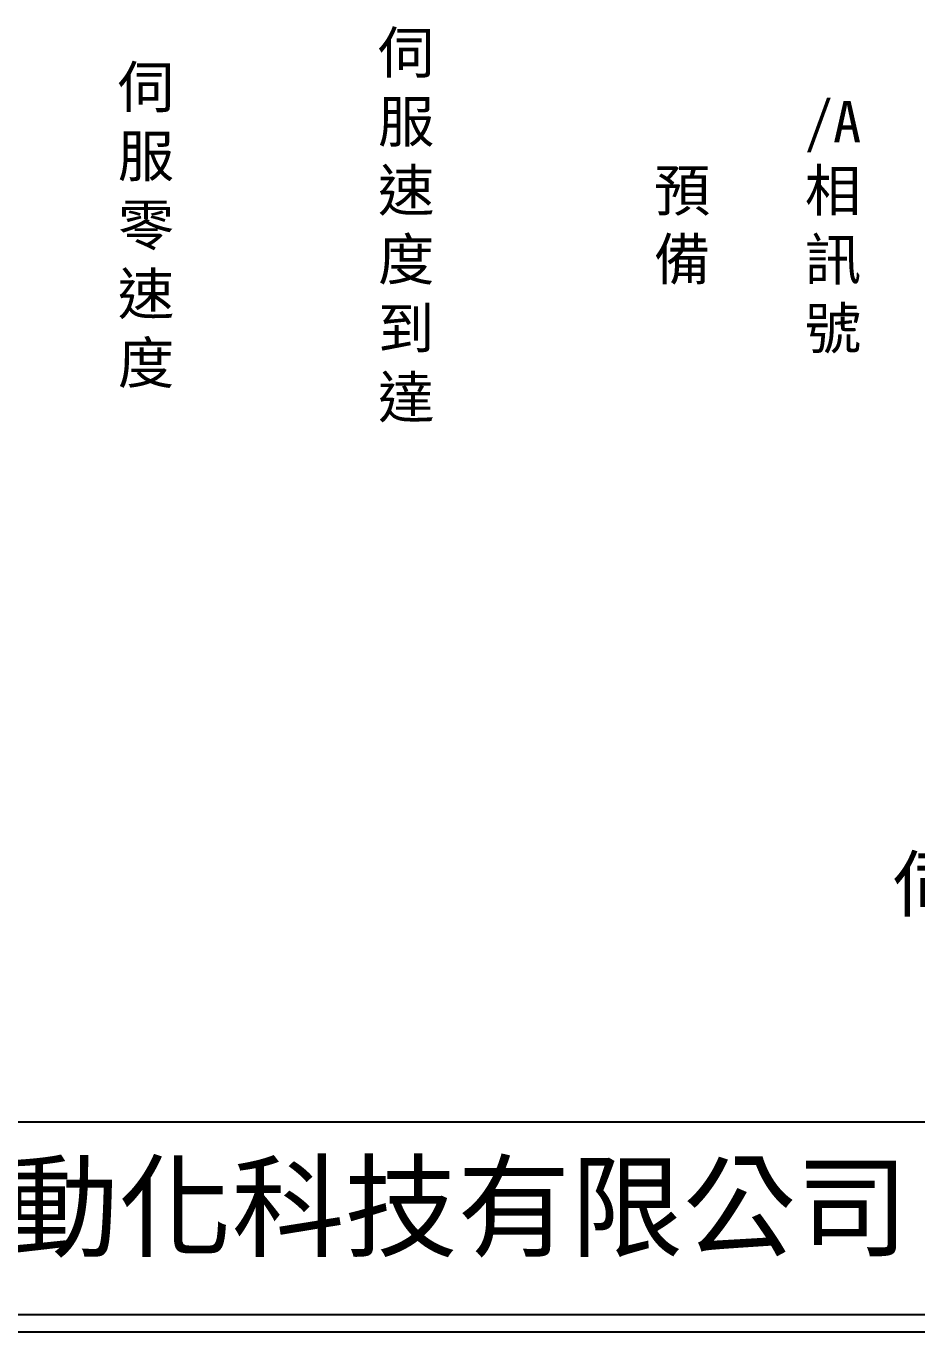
# Model space of a CAD drawing. Extents: x 627 to 914, y 3 to 207.
# Drawn here: x 691.8 to 756.4, y 3 to 97.7 of the extents above; entities that cross this region are included whole.
import ezdxf

# ---------------------------------------------------------------- set-up
doc = ezdxf.new("R2010")
doc.units = 0
doc.layers.add('圖框層', color=7, linetype='CONTINUOUS')
doc.layers.add('標尺寸層', color=3, linetype='CONTINUOUS')
doc.styles.add('CNS', font='romanc.shx', dxfattribs={"bigfont": 'chineset.shx'})
doc.styles.add('STSL', font='kaiu.ttf')

msp = doc.modelspace()

# ---------------------------------------------------------------- linework, layer by layer
at = {"layer": '圖框層', "color": 7}
for p, q in [((628.447, 18.25), (912.947, 18.25)), ((628.447, 4.25), (912.947, 4.25)), ((627.197, 3), (914.197, 3))]:
    msp.add_line(p, q, dxfattribs=at)

# ---------------------------------------------------------------- texts
at = {"layer": '圖框層', "color": 4, "style": 'STSL'}
msp.add_text('泓陞自動化科技有限公司', height=6, dxfattribs=at).set_placement((665.8, 9.076))
at = {"layer": '標尺寸層', "color": 7, "attachment_point": 5, "style": 'CNS'}
for s, insert, char_height, width in [('{\\fDFKai-SB|b0|i0|c136|p65;伺服速度到達}', (719.369, 83.142), 3, 1.88876), ('{\\fDFKai-SB|b0|i0|c136|p65;伺服零速度}', (700.495, 83.142), 3, 1.88876), ('{\\fDFKai-SB|b0|i0|c136|p65;/A相訊號}', (750.33, 83.142), 3, 1.88876), ('{\\fDFKai-SB|b0|i0|c136|p65;預備}', (739.389, 83.142), 3, 1.88876), ('{\\fDFKai-SB|b0|i0|c136|p65;伺服2-速度控制}', (773.29, 35.27), 3.9, 37.73528)]:
    msp.add_mtext(s, dxfattribs=dict(at, insert=insert, char_height=char_height, width=width))

doc.saveas('drawing.dxf')
